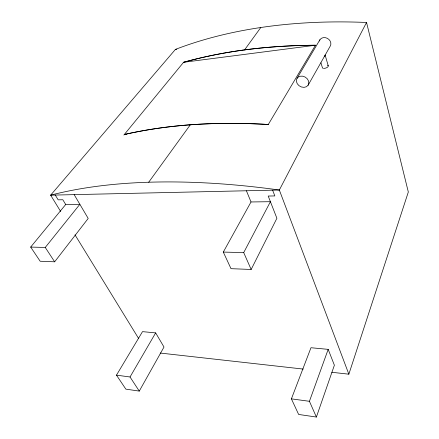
<?xml version="1.0" encoding="UTF-8"?>
<svg xmlns="http://www.w3.org/2000/svg" width="439" height="439" viewBox="0 0 439 439"><rect width="100%" height="100%" fill="white"/><g stroke="black" fill="none" stroke-linecap="round" stroke-linejoin="round"><path stroke-width="0.66" d="M331.829 372.277L348.857 374.187L408.325 192.008L366.543 22.482A441.947 259.098 17.1 0 0 175.435 49.398L50.644 195.163L60.67 211.499M316.387 417.05L334.381 365.21L328.185 349.367L310.971 347.726L291.403 398.859L298.635 414.449L316.387 417.05L309.429 401.301L328.185 349.367M246.411 190.767L251.015 201.962L223.303 252.079L231.007 268.679L251.157 269.464L276.899 218.271L268.207 196.046L274.83 195.926L272.619 190.18M366.543 22.482L279.341 190.027L348.857 374.187M251.157 269.464L243.711 252.606L270.419 201.699L251.015 201.962M139.267 391.1L163.994 347.035L155.658 332.894L142.51 331.637L116.478 375.147L125.845 389.135L139.267 391.1L130.032 376.986L116.478 375.147M308.068 85.281A6.53 5.301 30.5 0 0 302.46 76.145A6.53 5.301 30.5 0 0 297.263 83.734A6.53 5.301 30.5 0 0 308.068 85.281L330.112 46.347A6.08 5.219 30.7 0 0 327.236 38.281A6.08 5.219 30.7 0 0 319.345 40.981M130.032 376.986L155.658 332.894M297.088 78.219L319.91 39.74M126.361 134.367L124.314 134.51C171.435 123.787 220.158 121.663 268.289 124.489L266.923 124.583L268.289 124.489L315.471 45.233C271.05 45.469 226.431 50.276 183.579 62.289L123.875 135.042M148.7 182.24L190.323 124.78C216.273 122.936 242.323 122.997 268.289 124.489M244.572 49.892C268.081 46.836 291.77 45.387 315.471 45.233L183.579 62.289C203.586 56.708 224 52.691 244.572 49.892L260.782 27.52M30.675 247.075L45.261 247.453L79.865 204.3L65.696 204.497L30.675 247.075L40.169 261.243L54.655 261.809L88.201 218.446L74.169 194.636M124.314 134.51C146.028 129.604 168.11 126.421 190.306 124.78M175.435 49.398L176.791 49.212M223.303 252.079L243.711 252.606M160.24 353.055L303.234 369.073M291.403 398.859L309.429 401.301M45.261 247.453L54.655 261.809M74.998 234.838L138.746 338.694M55.265 195.059L58.173 199.833L62.826 199.75L65.696 204.497M320.958 62.815L322.445 67.836M328.218 65.718L325.101 55.012A3.111 1.322 -18.2 0 1 324.223 56.565M327.494 65.263A3.084 1.35 -18.1 0 1 327.615 67.085A3.084 1.35 -18.1 0 1 323.757 68.38M323.159 68.297A3.084 1.35 -18.1 0 1 322.714 68.111M279.341 190.027L50.644 195.163A556.087 233.855 20.8 0 1 279.341 190.027"/></g></svg>
